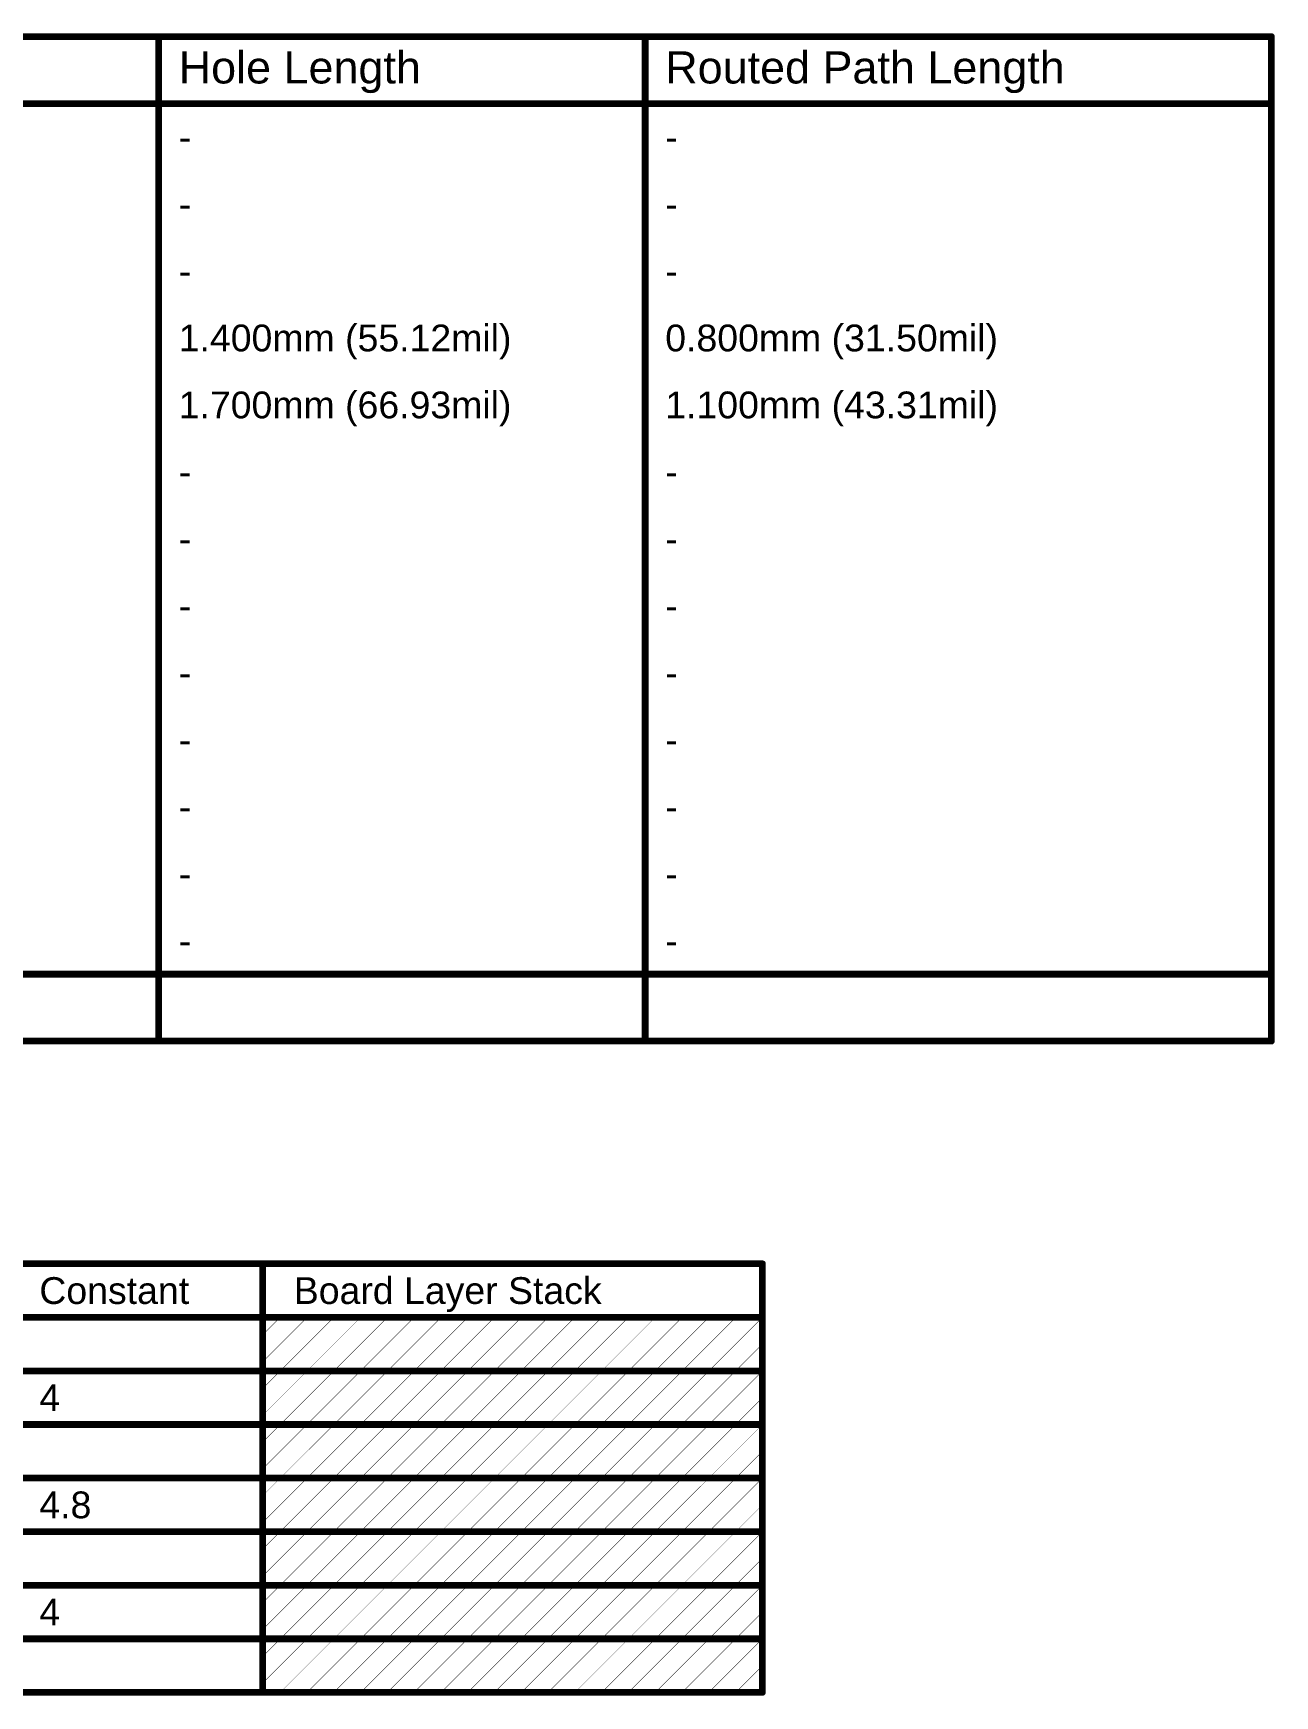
# Model space of a CAD drawing. Header units: inches. Extents: x -18 to 237, y -41 to 211.
# Drawn here: x 166 to 236.6, y 116 to 210.6 of the extents above; entities that cross this region are included whole.
import ezdxf

# ---------------------------------------------------------------- set-up
doc = ezdxf.new("R2010")
doc.units = ezdxf.units.IN
doc.layers.add('Drill Drawing', color=1, linetype='Continuous')
doc.layers.add('Fabrication', color=76, linetype='Continuous')
doc.styles.add('Arial', font='', dxfattribs={"height": 0.2})
doc.styles.get('Arial').set_extended_font_data('Arial')

msp = doc.modelspace()

# ---------------------------------------------------------------- linework, layer by layer
at = {"layer": 'Drill Drawing'}
for points in [[(-17.766, 210.363, 0.381, 0.381, 0), (236.417, 210.363, 0.381, 0.381, 0)], [(173.113, 153.213, 0.381, 0.381, 0), (173.113, 210.363, 0.381, 0.381, 0)], [(200.791, 153.213, 0.381, 0.381, 0), (200.791, 210.363, 0.381, 0.381, 0)], [(236.417, 153.213, 0.381, 0.381, 0), (236.417, 210.363, 0.381, 0.381, 0)], [(-17.766, 206.553, 0.381, 0.381, 0), (236.417, 206.553, 0.381, 0.381, 0)], [(-17.766, 157.023, 0.381, 0.381, 0), (236.417, 157.023, 0.381, 0.381, 0)], [(-17.766, 153.213, 0.381, 0.381, 0), (236.417, 153.213, 0.381, 0.381, 0)]]:
    msp.add_lwpolyline(points, format="xyseb", dxfattribs=at)
for points in [[(173.018, 210.363, 0.191, 0.191, 1), (173.208, 210.363, 0.191, 0.191, 1)], [(200.696, 210.363, 0.191, 0.191, 1), (200.886, 210.363, 0.191, 0.191, 1)], [(236.322, 210.363, 0.191, 0.191, 1), (236.512, 210.363, 0.191, 0.191, 1)], [(236.322, 210.363, 0.191, 0.191, 1), (236.512, 210.363, 0.191, 0.191, 1)], [(236.322, 206.553, 0.191, 0.191, 1), (236.512, 206.553, 0.191, 0.191, 1)], [(236.322, 157.023, 0.191, 0.191, 1), (236.512, 157.023, 0.191, 0.191, 1)], [(173.018, 153.213, 0.191, 0.191, 1), (173.208, 153.213, 0.191, 0.191, 1)], [(200.696, 153.213, 0.191, 0.191, 1), (200.886, 153.213, 0.191, 0.191, 1)], [(236.322, 153.213, 0.191, 0.191, 1), (236.512, 153.213, 0.191, 0.191, 1)], [(236.322, 153.213, 0.191, 0.191, 1), (236.512, 153.213, 0.191, 0.191, 1)]]:
    msp.add_lwpolyline(points, format="xyseb", close=True, dxfattribs=at)
at = {"layer": 'Fabrication'}
for points in [[(99.797, 140.547, 0.381, 0.381, 0), (207.465, 140.547, 0.381, 0.381, 0)], [(179.025, 116.163, 0.381, 0.381, 0), (179.025, 140.547, 0.381, 0.381, 0)], [(207.465, 116.163, 0.381, 0.381, 0), (207.465, 140.547, 0.381, 0.381, 0)], [(99.797, 137.499, 0.381, 0.381, 0), (207.465, 137.499, 0.381, 0.381, 0)], [(179.025, 136.491, 0.0254, 0.0254, 0), (180.033, 137.499, 0.0254, 0.0254, 0)], [(179.025, 134.967, 0.0254, 0.0254, 0), (181.557, 137.499, 0.0254, 0.0254, 0)], [(180.033, 134.451, 0.0254, 0.0254, 0), (183.081, 137.499, 0.0254, 0.0254, 0)], [(181.557, 134.451, 0.0254, 0.0254, 0), (184.605, 137.499, 0.0254, 0.0254, 0)], [(183.081, 134.451, 0.0254, 0.0254, 0), (186.129, 137.499, 0.0254, 0.0254, 0)], [(184.605, 134.451, 0.0254, 0.0254, 0), (187.653, 137.499, 0.0254, 0.0254, 0)], [(186.129, 134.451, 0.0254, 0.0254, 0), (189.177, 137.499, 0.0254, 0.0254, 0)], [(187.653, 134.451, 0.0254, 0.0254, 0), (190.701, 137.499, 0.0254, 0.0254, 0)], [(189.177, 134.451, 0.0254, 0.0254, 0), (192.225, 137.499, 0.0254, 0.0254, 0)], [(190.701, 134.451, 0.0254, 0.0254, 0), (193.749, 137.499, 0.0254, 0.0254, 0)], [(192.225, 134.451, 0.0254, 0.0254, 0), (195.273, 137.499, 0.0254, 0.0254, 0)], [(193.749, 134.451, 0.0254, 0.0254, 0), (196.797, 137.499, 0.0254, 0.0254, 0)], [(195.273, 134.451, 0.0254, 0.0254, 0), (198.321, 137.499, 0.0254, 0.0254, 0)], [(196.797, 134.451, 0.0254, 0.0254, 0), (199.845, 137.499, 0.0254, 0.0254, 0)], [(198.321, 134.451, 0.0254, 0.0254, 0), (201.369, 137.499, 0.0254, 0.0254, 0)], [(199.845, 134.451, 0.0254, 0.0254, 0), (202.893, 137.499, 0.0254, 0.0254, 0)], [(201.369, 134.451, 0.0254, 0.0254, 0), (204.417, 137.499, 0.0254, 0.0254, 0)], [(202.893, 134.451, 0.0254, 0.0254, 0), (205.941, 137.499, 0.0254, 0.0254, 0)], [(204.417, 134.451, 0.0254, 0.0254, 0), (207.465, 137.499, 0.0254, 0.0254, 0)], [(205.941, 134.451, 0.0254, 0.0254, 0), (207.465, 135.975, 0.0254, 0.0254, 0)], [(164.55, 134.451, 0.381, 0.381, 0), (179.025, 134.451, 0.381, 0.381, 0)], [(179.025, 134.451, 0.381, 0.381, 0), (207.465, 134.451, 0.381, 0.381, 0)], [(179.025, 133.443, 0.0254, 0.0254, 0), (180.033, 134.451, 0.0254, 0.0254, 0)], [(179.025, 131.919, 0.0254, 0.0254, 0), (181.557, 134.451, 0.0254, 0.0254, 0)], [(180.033, 131.403, 0.0254, 0.0254, 0), (183.081, 134.451, 0.0254, 0.0254, 0)], [(181.557, 131.403, 0.0254, 0.0254, 0), (184.605, 134.451, 0.0254, 0.0254, 0)], [(183.081, 131.403, 0.0254, 0.0254, 0), (186.129, 134.451, 0.0254, 0.0254, 0)], [(184.605, 131.403, 0.0254, 0.0254, 0), (187.653, 134.451, 0.0254, 0.0254, 0)], [(186.129, 131.403, 0.0254, 0.0254, 0), (189.177, 134.451, 0.0254, 0.0254, 0)], [(187.653, 131.403, 0.0254, 0.0254, 0), (190.701, 134.451, 0.0254, 0.0254, 0)], [(189.177, 131.403, 0.0254, 0.0254, 0), (192.225, 134.451, 0.0254, 0.0254, 0)], [(190.701, 131.403, 0.0254, 0.0254, 0), (193.749, 134.451, 0.0254, 0.0254, 0)], [(192.225, 131.403, 0.0254, 0.0254, 0), (195.273, 134.451, 0.0254, 0.0254, 0)], [(193.749, 131.403, 0.0254, 0.0254, 0), (196.797, 134.451, 0.0254, 0.0254, 0)], [(195.273, 131.403, 0.0254, 0.0254, 0), (198.321, 134.451, 0.0254, 0.0254, 0)], [(196.797, 131.403, 0.0254, 0.0254, 0), (199.845, 134.451, 0.0254, 0.0254, 0)], [(198.321, 131.403, 0.0254, 0.0254, 0), (201.369, 134.451, 0.0254, 0.0254, 0)], [(199.845, 131.403, 0.0254, 0.0254, 0), (202.893, 134.451, 0.0254, 0.0254, 0)], [(201.369, 131.403, 0.0254, 0.0254, 0), (204.417, 134.451, 0.0254, 0.0254, 0)], [(202.893, 131.403, 0.0254, 0.0254, 0), (205.941, 134.451, 0.0254, 0.0254, 0)], [(204.417, 131.403, 0.0254, 0.0254, 0), (207.465, 134.451, 0.0254, 0.0254, 0)], [(205.941, 131.403, 0.0254, 0.0254, 0), (207.465, 132.927, 0.0254, 0.0254, 0)], [(164.55, 131.403, 0.381, 0.381, 0), (179.025, 131.403, 0.381, 0.381, 0)], [(179.025, 131.403, 0.381, 0.381, 0), (207.465, 131.403, 0.381, 0.381, 0)], [(179.025, 130.395, 0.0254, 0.0254, 0), (180.033, 131.403, 0.0254, 0.0254, 0)], [(179.025, 128.871, 0.0254, 0.0254, 0), (181.557, 131.403, 0.0254, 0.0254, 0)], [(180.033, 128.355, 0.0254, 0.0254, 0), (183.081, 131.403, 0.0254, 0.0254, 0)], [(181.557, 128.355, 0.0254, 0.0254, 0), (184.605, 131.403, 0.0254, 0.0254, 0)], [(183.081, 128.355, 0.0254, 0.0254, 0), (186.129, 131.403, 0.0254, 0.0254, 0)], [(184.605, 128.355, 0.0254, 0.0254, 0), (187.653, 131.403, 0.0254, 0.0254, 0)], [(186.129, 128.355, 0.0254, 0.0254, 0), (189.177, 131.403, 0.0254, 0.0254, 0)], [(187.653, 128.355, 0.0254, 0.0254, 0), (190.701, 131.403, 0.0254, 0.0254, 0)], [(189.177, 128.355, 0.0254, 0.0254, 0), (192.225, 131.403, 0.0254, 0.0254, 0)], [(190.701, 128.355, 0.0254, 0.0254, 0), (193.749, 131.403, 0.0254, 0.0254, 0)], [(192.225, 128.355, 0.0254, 0.0254, 0), (195.273, 131.403, 0.0254, 0.0254, 0)], [(193.749, 128.355, 0.0254, 0.0254, 0), (196.797, 131.403, 0.0254, 0.0254, 0)], [(195.273, 128.355, 0.0254, 0.0254, 0), (198.321, 131.403, 0.0254, 0.0254, 0)], [(196.797, 128.355, 0.0254, 0.0254, 0), (199.845, 131.403, 0.0254, 0.0254, 0)], [(198.321, 128.355, 0.0254, 0.0254, 0), (201.369, 131.403, 0.0254, 0.0254, 0)], [(199.845, 128.355, 0.0254, 0.0254, 0), (202.893, 131.403, 0.0254, 0.0254, 0)], [(201.369, 128.355, 0.0254, 0.0254, 0), (204.417, 131.403, 0.0254, 0.0254, 0)], [(202.893, 128.355, 0.0254, 0.0254, 0), (205.941, 131.403, 0.0254, 0.0254, 0)], [(204.417, 128.355, 0.0254, 0.0254, 0), (207.465, 131.403, 0.0254, 0.0254, 0)], [(205.941, 128.355, 0.0254, 0.0254, 0), (207.465, 129.879, 0.0254, 0.0254, 0)], [(164.55, 128.355, 0.381, 0.381, 0), (179.025, 128.355, 0.381, 0.381, 0)], [(179.025, 128.355, 0.381, 0.381, 0), (207.465, 128.355, 0.381, 0.381, 0)], [(179.025, 127.347, 0.0254, 0.0254, 0), (180.033, 128.355, 0.0254, 0.0254, 0)], [(179.025, 125.823, 0.0254, 0.0254, 0), (181.557, 128.355, 0.0254, 0.0254, 0)], [(180.033, 125.307, 0.0254, 0.0254, 0), (183.081, 128.355, 0.0254, 0.0254, 0)], [(181.557, 125.307, 0.0254, 0.0254, 0), (184.605, 128.355, 0.0254, 0.0254, 0)], [(183.081, 125.307, 0.0254, 0.0254, 0), (186.129, 128.355, 0.0254, 0.0254, 0)], [(184.605, 125.307, 0.0254, 0.0254, 0), (187.653, 128.355, 0.0254, 0.0254, 0)], [(186.129, 125.307, 0.0254, 0.0254, 0), (189.177, 128.355, 0.0254, 0.0254, 0)], [(187.653, 125.307, 0.0254, 0.0254, 0), (190.701, 128.355, 0.0254, 0.0254, 0)], [(189.177, 125.307, 0.0254, 0.0254, 0), (192.225, 128.355, 0.0254, 0.0254, 0)], [(190.701, 125.307, 0.0254, 0.0254, 0), (193.749, 128.355, 0.0254, 0.0254, 0)], [(192.225, 125.307, 0.0254, 0.0254, 0), (195.273, 128.355, 0.0254, 0.0254, 0)], [(193.749, 125.307, 0.0254, 0.0254, 0), (196.797, 128.355, 0.0254, 0.0254, 0)], [(195.273, 125.307, 0.0254, 0.0254, 0), (198.321, 128.355, 0.0254, 0.0254, 0)], [(196.797, 125.307, 0.0254, 0.0254, 0), (199.845, 128.355, 0.0254, 0.0254, 0)], [(198.321, 125.307, 0.0254, 0.0254, 0), (201.369, 128.355, 0.0254, 0.0254, 0)], [(199.845, 125.307, 0.0254, 0.0254, 0), (202.893, 128.355, 0.0254, 0.0254, 0)], [(201.369, 125.307, 0.0254, 0.0254, 0), (204.417, 128.355, 0.0254, 0.0254, 0)], [(202.893, 125.307, 0.0254, 0.0254, 0), (205.941, 128.355, 0.0254, 0.0254, 0)], [(204.417, 125.307, 0.0254, 0.0254, 0), (207.465, 128.355, 0.0254, 0.0254, 0)], [(205.941, 125.307, 0.0254, 0.0254, 0), (207.465, 126.831, 0.0254, 0.0254, 0)], [(164.55, 125.307, 0.381, 0.381, 0), (179.025, 125.307, 0.381, 0.381, 0)], [(179.025, 125.307, 0.381, 0.381, 0), (207.465, 125.307, 0.381, 0.381, 0)], [(179.025, 124.299, 0.0254, 0.0254, 0), (180.033, 125.307, 0.0254, 0.0254, 0)], [(179.025, 122.775, 0.0254, 0.0254, 0), (181.557, 125.307, 0.0254, 0.0254, 0)], [(180.033, 122.259, 0.0254, 0.0254, 0), (183.081, 125.307, 0.0254, 0.0254, 0)], [(181.557, 122.259, 0.0254, 0.0254, 0), (184.605, 125.307, 0.0254, 0.0254, 0)], [(183.081, 122.259, 0.0254, 0.0254, 0), (186.129, 125.307, 0.0254, 0.0254, 0)], [(184.605, 122.259, 0.0254, 0.0254, 0), (187.653, 125.307, 0.0254, 0.0254, 0)], [(186.129, 122.259, 0.0254, 0.0254, 0), (189.177, 125.307, 0.0254, 0.0254, 0)], [(187.653, 122.259, 0.0254, 0.0254, 0), (190.701, 125.307, 0.0254, 0.0254, 0)], [(189.177, 122.259, 0.0254, 0.0254, 0), (192.225, 125.307, 0.0254, 0.0254, 0)], [(190.701, 122.259, 0.0254, 0.0254, 0), (193.749, 125.307, 0.0254, 0.0254, 0)], [(192.225, 122.259, 0.0254, 0.0254, 0), (195.273, 125.307, 0.0254, 0.0254, 0)], [(193.749, 122.259, 0.0254, 0.0254, 0), (196.797, 125.307, 0.0254, 0.0254, 0)], [(195.273, 122.259, 0.0254, 0.0254, 0), (198.321, 125.307, 0.0254, 0.0254, 0)], [(196.797, 122.259, 0.0254, 0.0254, 0), (199.845, 125.307, 0.0254, 0.0254, 0)], [(198.321, 122.259, 0.0254, 0.0254, 0), (201.369, 125.307, 0.0254, 0.0254, 0)], [(199.845, 122.259, 0.0254, 0.0254, 0), (202.893, 125.307, 0.0254, 0.0254, 0)], [(201.369, 122.259, 0.0254, 0.0254, 0), (204.417, 125.307, 0.0254, 0.0254, 0)], [(202.893, 122.259, 0.0254, 0.0254, 0), (205.941, 125.307, 0.0254, 0.0254, 0)], [(204.417, 122.259, 0.0254, 0.0254, 0), (207.465, 125.307, 0.0254, 0.0254, 0)], [(205.941, 122.259, 0.0254, 0.0254, 0), (207.465, 123.783, 0.0254, 0.0254, 0)], [(164.55, 122.259, 0.381, 0.381, 0), (179.025, 122.259, 0.381, 0.381, 0)], [(179.025, 122.259, 0.381, 0.381, 0), (207.465, 122.259, 0.381, 0.381, 0)], [(179.025, 121.251, 0.0254, 0.0254, 0), (180.033, 122.259, 0.0254, 0.0254, 0)], [(179.025, 119.727, 0.0254, 0.0254, 0), (181.557, 122.259, 0.0254, 0.0254, 0)], [(180.033, 119.211, 0.0254, 0.0254, 0), (183.081, 122.259, 0.0254, 0.0254, 0)], [(181.557, 119.211, 0.0254, 0.0254, 0), (184.605, 122.259, 0.0254, 0.0254, 0)], [(183.081, 119.211, 0.0254, 0.0254, 0), (186.129, 122.259, 0.0254, 0.0254, 0)], [(184.605, 119.211, 0.0254, 0.0254, 0), (187.653, 122.259, 0.0254, 0.0254, 0)], [(186.129, 119.211, 0.0254, 0.0254, 0), (189.177, 122.259, 0.0254, 0.0254, 0)], [(187.653, 119.211, 0.0254, 0.0254, 0), (190.701, 122.259, 0.0254, 0.0254, 0)], [(189.177, 119.211, 0.0254, 0.0254, 0), (192.225, 122.259, 0.0254, 0.0254, 0)], [(190.701, 119.211, 0.0254, 0.0254, 0), (193.749, 122.259, 0.0254, 0.0254, 0)], [(192.225, 119.211, 0.0254, 0.0254, 0), (195.273, 122.259, 0.0254, 0.0254, 0)], [(193.749, 119.211, 0.0254, 0.0254, 0), (196.797, 122.259, 0.0254, 0.0254, 0)], [(195.273, 119.211, 0.0254, 0.0254, 0), (198.321, 122.259, 0.0254, 0.0254, 0)], [(196.797, 119.211, 0.0254, 0.0254, 0), (199.845, 122.259, 0.0254, 0.0254, 0)], [(198.321, 119.211, 0.0254, 0.0254, 0), (201.369, 122.259, 0.0254, 0.0254, 0)], [(199.845, 119.211, 0.0254, 0.0254, 0), (202.893, 122.259, 0.0254, 0.0254, 0)], [(201.369, 119.211, 0.0254, 0.0254, 0), (204.417, 122.259, 0.0254, 0.0254, 0)], [(202.893, 119.211, 0.0254, 0.0254, 0), (205.941, 122.259, 0.0254, 0.0254, 0)], [(204.417, 119.211, 0.0254, 0.0254, 0), (207.465, 122.259, 0.0254, 0.0254, 0)], [(205.941, 119.211, 0.0254, 0.0254, 0), (207.465, 120.735, 0.0254, 0.0254, 0)], [(164.55, 119.211, 0.381, 0.381, 0), (179.025, 119.211, 0.381, 0.381, 0)], [(179.025, 119.211, 0.381, 0.381, 0), (207.465, 119.211, 0.381, 0.381, 0)], [(179.025, 118.203, 0.0254, 0.0254, 0), (180.033, 119.211, 0.0254, 0.0254, 0)], [(179.025, 116.679, 0.0254, 0.0254, 0), (181.557, 119.211, 0.0254, 0.0254, 0)], [(180.033, 116.163, 0.0254, 0.0254, 0), (183.081, 119.211, 0.0254, 0.0254, 0)], [(181.557, 116.163, 0.0254, 0.0254, 0), (184.605, 119.211, 0.0254, 0.0254, 0)], [(183.081, 116.163, 0.0254, 0.0254, 0), (186.129, 119.211, 0.0254, 0.0254, 0)], [(184.605, 116.163, 0.0254, 0.0254, 0), (187.653, 119.211, 0.0254, 0.0254, 0)], [(186.129, 116.163, 0.0254, 0.0254, 0), (189.177, 119.211, 0.0254, 0.0254, 0)], [(187.653, 116.163, 0.0254, 0.0254, 0), (190.701, 119.211, 0.0254, 0.0254, 0)], [(189.177, 116.163, 0.0254, 0.0254, 0), (192.225, 119.211, 0.0254, 0.0254, 0)], [(190.701, 116.163, 0.0254, 0.0254, 0), (193.749, 119.211, 0.0254, 0.0254, 0)], [(192.225, 116.163, 0.0254, 0.0254, 0), (195.273, 119.211, 0.0254, 0.0254, 0)], [(193.749, 116.163, 0.0254, 0.0254, 0), (196.797, 119.211, 0.0254, 0.0254, 0)], [(195.273, 116.163, 0.0254, 0.0254, 0), (198.321, 119.211, 0.0254, 0.0254, 0)], [(196.797, 116.163, 0.0254, 0.0254, 0), (199.845, 119.211, 0.0254, 0.0254, 0)], [(198.321, 116.163, 0.0254, 0.0254, 0), (201.369, 119.211, 0.0254, 0.0254, 0)], [(199.845, 116.163, 0.0254, 0.0254, 0), (202.893, 119.211, 0.0254, 0.0254, 0)], [(201.369, 116.163, 0.0254, 0.0254, 0), (204.417, 119.211, 0.0254, 0.0254, 0)], [(202.893, 116.163, 0.0254, 0.0254, 0), (205.941, 119.211, 0.0254, 0.0254, 0)], [(204.417, 116.163, 0.0254, 0.0254, 0), (207.465, 119.211, 0.0254, 0.0254, 0)], [(205.941, 116.163, 0.0254, 0.0254, 0), (207.465, 117.687, 0.0254, 0.0254, 0)], [(164.55, 116.163, 0.381, 0.381, 0), (179.025, 116.163, 0.381, 0.381, 0)], [(179.025, 116.163, 0.381, 0.381, 0), (207.465, 116.163, 0.381, 0.381, 0)]]:
    msp.add_lwpolyline(points, format="xyseb", dxfattribs=at)
for points in [[(178.929, 140.547, 0.191, 0.191, 1), (179.12, 140.547, 0.191, 0.191, 1)], [(207.369, 140.547, 0.191, 0.191, 1), (207.56, 140.547, 0.191, 0.191, 1)], [(207.369, 140.547, 0.191, 0.191, 1), (207.56, 140.547, 0.191, 0.191, 1)], [(180.026, 137.499, 0.0127, 0.0127, 1), (180.039, 137.499, 0.0127, 0.0127, 1)], [(181.55, 137.499, 0.0127, 0.0127, 1), (181.563, 137.499, 0.0127, 0.0127, 1)], [(183.074, 137.499, 0.0127, 0.0127, 1), (183.087, 137.499, 0.0127, 0.0127, 1)], [(184.598, 137.499, 0.0127, 0.0127, 1), (184.611, 137.499, 0.0127, 0.0127, 1)], [(186.122, 137.499, 0.0127, 0.0127, 1), (186.135, 137.499, 0.0127, 0.0127, 1)], [(187.646, 137.499, 0.0127, 0.0127, 1), (187.659, 137.499, 0.0127, 0.0127, 1)], [(189.17, 137.499, 0.0127, 0.0127, 1), (189.183, 137.499, 0.0127, 0.0127, 1)], [(190.694, 137.499, 0.0127, 0.0127, 1), (190.707, 137.499, 0.0127, 0.0127, 1)], [(192.218, 137.499, 0.0127, 0.0127, 1), (192.231, 137.499, 0.0127, 0.0127, 1)], [(193.742, 137.499, 0.0127, 0.0127, 1), (193.755, 137.499, 0.0127, 0.0127, 1)], [(195.266, 137.499, 0.0127, 0.0127, 1), (195.279, 137.499, 0.0127, 0.0127, 1)], [(196.79, 137.499, 0.0127, 0.0127, 1), (196.803, 137.499, 0.0127, 0.0127, 1)], [(198.314, 137.499, 0.0127, 0.0127, 1), (198.327, 137.499, 0.0127, 0.0127, 1)], [(199.838, 137.499, 0.0127, 0.0127, 1), (199.851, 137.499, 0.0127, 0.0127, 1)], [(201.362, 137.499, 0.0127, 0.0127, 1), (201.375, 137.499, 0.0127, 0.0127, 1)], [(202.886, 137.499, 0.0127, 0.0127, 1), (202.899, 137.499, 0.0127, 0.0127, 1)], [(204.41, 137.499, 0.0127, 0.0127, 1), (204.423, 137.499, 0.0127, 0.0127, 1)], [(205.934, 137.499, 0.0127, 0.0127, 1), (205.947, 137.499, 0.0127, 0.0127, 1)], [(207.369, 137.499, 0.191, 0.191, 1), (207.56, 137.499, 0.191, 0.191, 1)], [(207.458, 137.499, 0.0127, 0.0127, 1), (207.471, 137.499, 0.0127, 0.0127, 1)], [(179.018, 136.491, 0.0127, 0.0127, 1), (179.031, 136.491, 0.0127, 0.0127, 1)], [(207.458, 135.975, 0.0127, 0.0127, 1), (207.471, 135.975, 0.0127, 0.0127, 1)], [(178.929, 134.451, 0.191, 0.191, 1), (179.12, 134.451, 0.191, 0.191, 1)], [(178.929, 134.451, 0.191, 0.191, 1), (179.12, 134.451, 0.191, 0.191, 1)], [(179.018, 134.967, 0.0127, 0.0127, 1), (179.031, 134.967, 0.0127, 0.0127, 1)], [(180.026, 134.451, 0.0127, 0.0127, 1), (180.039, 134.451, 0.0127, 0.0127, 1)], [(180.026, 134.451, 0.0127, 0.0127, 1), (180.039, 134.451, 0.0127, 0.0127, 1)], [(181.55, 134.451, 0.0127, 0.0127, 1), (181.563, 134.451, 0.0127, 0.0127, 1)], [(181.55, 134.451, 0.0127, 0.0127, 1), (181.563, 134.451, 0.0127, 0.0127, 1)], [(183.074, 134.451, 0.0127, 0.0127, 1), (183.087, 134.451, 0.0127, 0.0127, 1)], [(183.074, 134.451, 0.0127, 0.0127, 1), (183.087, 134.451, 0.0127, 0.0127, 1)], [(184.598, 134.451, 0.0127, 0.0127, 1), (184.611, 134.451, 0.0127, 0.0127, 1)], [(184.598, 134.451, 0.0127, 0.0127, 1), (184.611, 134.451, 0.0127, 0.0127, 1)], [(186.122, 134.451, 0.0127, 0.0127, 1), (186.135, 134.451, 0.0127, 0.0127, 1)], [(186.122, 134.451, 0.0127, 0.0127, 1), (186.135, 134.451, 0.0127, 0.0127, 1)], [(187.646, 134.451, 0.0127, 0.0127, 1), (187.659, 134.451, 0.0127, 0.0127, 1)], [(187.646, 134.451, 0.0127, 0.0127, 1), (187.659, 134.451, 0.0127, 0.0127, 1)], [(189.17, 134.451, 0.0127, 0.0127, 1), (189.183, 134.451, 0.0127, 0.0127, 1)], [(189.17, 134.451, 0.0127, 0.0127, 1), (189.183, 134.451, 0.0127, 0.0127, 1)], [(190.694, 134.451, 0.0127, 0.0127, 1), (190.707, 134.451, 0.0127, 0.0127, 1)], [(190.694, 134.451, 0.0127, 0.0127, 1), (190.707, 134.451, 0.0127, 0.0127, 1)], [(192.218, 134.451, 0.0127, 0.0127, 1), (192.231, 134.451, 0.0127, 0.0127, 1)], [(192.218, 134.451, 0.0127, 0.0127, 1), (192.231, 134.451, 0.0127, 0.0127, 1)], [(193.742, 134.451, 0.0127, 0.0127, 1), (193.755, 134.451, 0.0127, 0.0127, 1)], [(193.742, 134.451, 0.0127, 0.0127, 1), (193.755, 134.451, 0.0127, 0.0127, 1)], [(195.266, 134.451, 0.0127, 0.0127, 1), (195.279, 134.451, 0.0127, 0.0127, 1)], [(195.266, 134.451, 0.0127, 0.0127, 1), (195.279, 134.451, 0.0127, 0.0127, 1)], [(196.79, 134.451, 0.0127, 0.0127, 1), (196.803, 134.451, 0.0127, 0.0127, 1)], [(196.79, 134.451, 0.0127, 0.0127, 1), (196.803, 134.451, 0.0127, 0.0127, 1)], [(198.314, 134.451, 0.0127, 0.0127, 1), (198.327, 134.451, 0.0127, 0.0127, 1)], [(198.314, 134.451, 0.0127, 0.0127, 1), (198.327, 134.451, 0.0127, 0.0127, 1)], [(199.838, 134.451, 0.0127, 0.0127, 1), (199.851, 134.451, 0.0127, 0.0127, 1)], [(199.838, 134.451, 0.0127, 0.0127, 1), (199.851, 134.451, 0.0127, 0.0127, 1)], [(201.362, 134.451, 0.0127, 0.0127, 1), (201.375, 134.451, 0.0127, 0.0127, 1)], [(201.362, 134.451, 0.0127, 0.0127, 1), (201.375, 134.451, 0.0127, 0.0127, 1)], [(202.886, 134.451, 0.0127, 0.0127, 1), (202.899, 134.451, 0.0127, 0.0127, 1)], [(202.886, 134.451, 0.0127, 0.0127, 1), (202.899, 134.451, 0.0127, 0.0127, 1)], [(204.41, 134.451, 0.0127, 0.0127, 1), (204.423, 134.451, 0.0127, 0.0127, 1)], [(204.41, 134.451, 0.0127, 0.0127, 1), (204.423, 134.451, 0.0127, 0.0127, 1)], [(205.934, 134.451, 0.0127, 0.0127, 1), (205.947, 134.451, 0.0127, 0.0127, 1)], [(205.934, 134.451, 0.0127, 0.0127, 1), (205.947, 134.451, 0.0127, 0.0127, 1)], [(207.369, 134.451, 0.191, 0.191, 1), (207.56, 134.451, 0.191, 0.191, 1)], [(207.458, 134.451, 0.0127, 0.0127, 1), (207.471, 134.451, 0.0127, 0.0127, 1)], [(179.018, 133.443, 0.0127, 0.0127, 1), (179.031, 133.443, 0.0127, 0.0127, 1)], [(207.458, 132.927, 0.0127, 0.0127, 1), (207.471, 132.927, 0.0127, 0.0127, 1)], [(178.929, 131.403, 0.191, 0.191, 1), (179.12, 131.403, 0.191, 0.191, 1)], [(178.929, 131.403, 0.191, 0.191, 1), (179.12, 131.403, 0.191, 0.191, 1)], [(179.018, 131.919, 0.0127, 0.0127, 1), (179.031, 131.919, 0.0127, 0.0127, 1)], [(207.369, 131.403, 0.191, 0.191, 1), (207.56, 131.403, 0.191, 0.191, 1)], [(180.026, 131.403, 0.0127, 0.0127, 1), (180.039, 131.403, 0.0127, 0.0127, 1)], [(180.026, 131.403, 0.0127, 0.0127, 1), (180.039, 131.403, 0.0127, 0.0127, 1)], [(181.55, 131.403, 0.0127, 0.0127, 1), (181.563, 131.403, 0.0127, 0.0127, 1)], [(181.55, 131.403, 0.0127, 0.0127, 1), (181.563, 131.403, 0.0127, 0.0127, 1)], [(183.074, 131.403, 0.0127, 0.0127, 1), (183.087, 131.403, 0.0127, 0.0127, 1)], [(183.074, 131.403, 0.0127, 0.0127, 1), (183.087, 131.403, 0.0127, 0.0127, 1)], [(184.598, 131.403, 0.0127, 0.0127, 1), (184.611, 131.403, 0.0127, 0.0127, 1)], [(184.598, 131.403, 0.0127, 0.0127, 1), (184.611, 131.403, 0.0127, 0.0127, 1)], [(186.122, 131.403, 0.0127, 0.0127, 1), (186.135, 131.403, 0.0127, 0.0127, 1)], [(186.122, 131.403, 0.0127, 0.0127, 1), (186.135, 131.403, 0.0127, 0.0127, 1)], [(187.646, 131.403, 0.0127, 0.0127, 1), (187.659, 131.403, 0.0127, 0.0127, 1)], [(187.646, 131.403, 0.0127, 0.0127, 1), (187.659, 131.403, 0.0127, 0.0127, 1)], [(189.17, 131.403, 0.0127, 0.0127, 1), (189.183, 131.403, 0.0127, 0.0127, 1)], [(189.17, 131.403, 0.0127, 0.0127, 1), (189.183, 131.403, 0.0127, 0.0127, 1)], [(190.694, 131.403, 0.0127, 0.0127, 1), (190.707, 131.403, 0.0127, 0.0127, 1)], [(190.694, 131.403, 0.0127, 0.0127, 1), (190.707, 131.403, 0.0127, 0.0127, 1)], [(192.218, 131.403, 0.0127, 0.0127, 1), (192.231, 131.403, 0.0127, 0.0127, 1)], [(192.218, 131.403, 0.0127, 0.0127, 1), (192.231, 131.403, 0.0127, 0.0127, 1)], [(193.742, 131.403, 0.0127, 0.0127, 1), (193.755, 131.403, 0.0127, 0.0127, 1)], [(193.742, 131.403, 0.0127, 0.0127, 1), (193.755, 131.403, 0.0127, 0.0127, 1)], [(195.266, 131.403, 0.0127, 0.0127, 1), (195.279, 131.403, 0.0127, 0.0127, 1)], [(195.266, 131.403, 0.0127, 0.0127, 1), (195.279, 131.403, 0.0127, 0.0127, 1)], [(196.79, 131.403, 0.0127, 0.0127, 1), (196.803, 131.403, 0.0127, 0.0127, 1)], [(196.79, 131.403, 0.0127, 0.0127, 1), (196.803, 131.403, 0.0127, 0.0127, 1)], [(198.314, 131.403, 0.0127, 0.0127, 1), (198.327, 131.403, 0.0127, 0.0127, 1)], [(198.314, 131.403, 0.0127, 0.0127, 1), (198.327, 131.403, 0.0127, 0.0127, 1)], [(199.838, 131.403, 0.0127, 0.0127, 1), (199.851, 131.403, 0.0127, 0.0127, 1)], [(199.838, 131.403, 0.0127, 0.0127, 1), (199.851, 131.403, 0.0127, 0.0127, 1)], [(201.362, 131.403, 0.0127, 0.0127, 1), (201.375, 131.403, 0.0127, 0.0127, 1)], [(201.362, 131.403, 0.0127, 0.0127, 1), (201.375, 131.403, 0.0127, 0.0127, 1)], [(202.886, 131.403, 0.0127, 0.0127, 1), (202.899, 131.403, 0.0127, 0.0127, 1)], [(202.886, 131.403, 0.0127, 0.0127, 1), (202.899, 131.403, 0.0127, 0.0127, 1)], [(204.41, 131.403, 0.0127, 0.0127, 1), (204.423, 131.403, 0.0127, 0.0127, 1)], [(204.41, 131.403, 0.0127, 0.0127, 1), (204.423, 131.403, 0.0127, 0.0127, 1)], [(205.934, 131.403, 0.0127, 0.0127, 1), (205.947, 131.403, 0.0127, 0.0127, 1)], [(205.934, 131.403, 0.0127, 0.0127, 1), (205.947, 131.403, 0.0127, 0.0127, 1)], [(207.458, 131.403, 0.0127, 0.0127, 1), (207.471, 131.403, 0.0127, 0.0127, 1)], [(179.018, 130.395, 0.0127, 0.0127, 1), (179.031, 130.395, 0.0127, 0.0127, 1)], [(207.458, 129.879, 0.0127, 0.0127, 1), (207.471, 129.879, 0.0127, 0.0127, 1)], [(179.018, 128.871, 0.0127, 0.0127, 1), (179.031, 128.871, 0.0127, 0.0127, 1)], [(178.929, 128.355, 0.191, 0.191, 1), (179.12, 128.355, 0.191, 0.191, 1)], [(178.929, 128.355, 0.191, 0.191, 1), (179.12, 128.355, 0.191, 0.191, 1)], [(180.026, 128.355, 0.0127, 0.0127, 1), (180.039, 128.355, 0.0127, 0.0127, 1)], [(180.026, 128.355, 0.0127, 0.0127, 1), (180.039, 128.355, 0.0127, 0.0127, 1)], [(181.55, 128.355, 0.0127, 0.0127, 1), (181.563, 128.355, 0.0127, 0.0127, 1)], [(181.55, 128.355, 0.0127, 0.0127, 1), (181.563, 128.355, 0.0127, 0.0127, 1)], [(183.074, 128.355, 0.0127, 0.0127, 1), (183.087, 128.355, 0.0127, 0.0127, 1)], [(183.074, 128.355, 0.0127, 0.0127, 1), (183.087, 128.355, 0.0127, 0.0127, 1)], [(184.598, 128.355, 0.0127, 0.0127, 1), (184.611, 128.355, 0.0127, 0.0127, 1)], [(184.598, 128.355, 0.0127, 0.0127, 1), (184.611, 128.355, 0.0127, 0.0127, 1)], [(186.122, 128.355, 0.0127, 0.0127, 1), (186.135, 128.355, 0.0127, 0.0127, 1)], [(186.122, 128.355, 0.0127, 0.0127, 1), (186.135, 128.355, 0.0127, 0.0127, 1)], [(187.646, 128.355, 0.0127, 0.0127, 1), (187.659, 128.355, 0.0127, 0.0127, 1)], [(187.646, 128.355, 0.0127, 0.0127, 1), (187.659, 128.355, 0.0127, 0.0127, 1)], [(189.17, 128.355, 0.0127, 0.0127, 1), (189.183, 128.355, 0.0127, 0.0127, 1)], [(189.17, 128.355, 0.0127, 0.0127, 1), (189.183, 128.355, 0.0127, 0.0127, 1)], [(190.694, 128.355, 0.0127, 0.0127, 1), (190.707, 128.355, 0.0127, 0.0127, 1)], [(190.694, 128.355, 0.0127, 0.0127, 1), (190.707, 128.355, 0.0127, 0.0127, 1)], [(192.218, 128.355, 0.0127, 0.0127, 1), (192.231, 128.355, 0.0127, 0.0127, 1)], [(192.218, 128.355, 0.0127, 0.0127, 1), (192.231, 128.355, 0.0127, 0.0127, 1)], [(193.742, 128.355, 0.0127, 0.0127, 1), (193.755, 128.355, 0.0127, 0.0127, 1)], [(193.742, 128.355, 0.0127, 0.0127, 1), (193.755, 128.355, 0.0127, 0.0127, 1)], [(195.266, 128.355, 0.0127, 0.0127, 1), (195.279, 128.355, 0.0127, 0.0127, 1)], [(195.266, 128.355, 0.0127, 0.0127, 1), (195.279, 128.355, 0.0127, 0.0127, 1)], [(196.79, 128.355, 0.0127, 0.0127, 1), (196.803, 128.355, 0.0127, 0.0127, 1)], [(196.79, 128.355, 0.0127, 0.0127, 1), (196.803, 128.355, 0.0127, 0.0127, 1)], [(198.314, 128.355, 0.0127, 0.0127, 1), (198.327, 128.355, 0.0127, 0.0127, 1)], [(198.314, 128.355, 0.0127, 0.0127, 1), (198.327, 128.355, 0.0127, 0.0127, 1)], [(199.838, 128.355, 0.0127, 0.0127, 1), (199.851, 128.355, 0.0127, 0.0127, 1)], [(199.838, 128.355, 0.0127, 0.0127, 1), (199.851, 128.355, 0.0127, 0.0127, 1)], [(201.362, 128.355, 0.0127, 0.0127, 1), (201.375, 128.355, 0.0127, 0.0127, 1)], [(201.362, 128.355, 0.0127, 0.0127, 1), (201.375, 128.355, 0.0127, 0.0127, 1)], [(202.886, 128.355, 0.0127, 0.0127, 1), (202.899, 128.355, 0.0127, 0.0127, 1)], [(202.886, 128.355, 0.0127, 0.0127, 1), (202.899, 128.355, 0.0127, 0.0127, 1)], [(204.41, 128.355, 0.0127, 0.0127, 1), (204.423, 128.355, 0.0127, 0.0127, 1)], [(204.41, 128.355, 0.0127, 0.0127, 1), (204.423, 128.355, 0.0127, 0.0127, 1)], [(205.934, 128.355, 0.0127, 0.0127, 1), (205.947, 128.355, 0.0127, 0.0127, 1)], [(205.934, 128.355, 0.0127, 0.0127, 1), (205.947, 128.355, 0.0127, 0.0127, 1)], [(207.369, 128.355, 0.191, 0.191, 1), (207.56, 128.355, 0.191, 0.191, 1)], [(207.458, 128.355, 0.0127, 0.0127, 1), (207.471, 128.355, 0.0127, 0.0127, 1)], [(179.018, 127.347, 0.0127, 0.0127, 1), (179.031, 127.347, 0.0127, 0.0127, 1)], [(207.458, 126.831, 0.0127, 0.0127, 1), (207.471, 126.831, 0.0127, 0.0127, 1)], [(179.018, 125.823, 0.0127, 0.0127, 1), (179.031, 125.823, 0.0127, 0.0127, 1)], [(178.929, 125.307, 0.191, 0.191, 1), (179.12, 125.307, 0.191, 0.191, 1)], [(178.929, 125.307, 0.191, 0.191, 1), (179.12, 125.307, 0.191, 0.191, 1)], [(180.026, 125.307, 0.0127, 0.0127, 1), (180.039, 125.307, 0.0127, 0.0127, 1)], [(180.026, 125.307, 0.0127, 0.0127, 1), (180.039, 125.307, 0.0127, 0.0127, 1)], [(181.55, 125.307, 0.0127, 0.0127, 1), (181.563, 125.307, 0.0127, 0.0127, 1)], [(181.55, 125.307, 0.0127, 0.0127, 1), (181.563, 125.307, 0.0127, 0.0127, 1)], [(183.074, 125.307, 0.0127, 0.0127, 1), (183.087, 125.307, 0.0127, 0.0127, 1)], [(183.074, 125.307, 0.0127, 0.0127, 1), (183.087, 125.307, 0.0127, 0.0127, 1)], [(184.598, 125.307, 0.0127, 0.0127, 1), (184.611, 125.307, 0.0127, 0.0127, 1)], [(184.598, 125.307, 0.0127, 0.0127, 1), (184.611, 125.307, 0.0127, 0.0127, 1)], [(186.122, 125.307, 0.0127, 0.0127, 1), (186.135, 125.307, 0.0127, 0.0127, 1)], [(186.122, 125.307, 0.0127, 0.0127, 1), (186.135, 125.307, 0.0127, 0.0127, 1)], [(187.646, 125.307, 0.0127, 0.0127, 1), (187.659, 125.307, 0.0127, 0.0127, 1)], [(187.646, 125.307, 0.0127, 0.0127, 1), (187.659, 125.307, 0.0127, 0.0127, 1)], [(189.17, 125.307, 0.0127, 0.0127, 1), (189.183, 125.307, 0.0127, 0.0127, 1)], [(189.17, 125.307, 0.0127, 0.0127, 1), (189.183, 125.307, 0.0127, 0.0127, 1)], [(190.694, 125.307, 0.0127, 0.0127, 1), (190.707, 125.307, 0.0127, 0.0127, 1)], [(190.694, 125.307, 0.0127, 0.0127, 1), (190.707, 125.307, 0.0127, 0.0127, 1)], [(192.218, 125.307, 0.0127, 0.0127, 1), (192.231, 125.307, 0.0127, 0.0127, 1)], [(192.218, 125.307, 0.0127, 0.0127, 1), (192.231, 125.307, 0.0127, 0.0127, 1)], [(193.742, 125.307, 0.0127, 0.0127, 1), (193.755, 125.307, 0.0127, 0.0127, 1)], [(193.742, 125.307, 0.0127, 0.0127, 1), (193.755, 125.307, 0.0127, 0.0127, 1)], [(195.266, 125.307, 0.0127, 0.0127, 1), (195.279, 125.307, 0.0127, 0.0127, 1)], [(195.266, 125.307, 0.0127, 0.0127, 1), (195.279, 125.307, 0.0127, 0.0127, 1)], [(196.79, 125.307, 0.0127, 0.0127, 1), (196.803, 125.307, 0.0127, 0.0127, 1)], [(196.79, 125.307, 0.0127, 0.0127, 1), (196.803, 125.307, 0.0127, 0.0127, 1)], [(198.314, 125.307, 0.0127, 0.0127, 1), (198.327, 125.307, 0.0127, 0.0127, 1)], [(198.314, 125.307, 0.0127, 0.0127, 1), (198.327, 125.307, 0.0127, 0.0127, 1)], [(199.838, 125.307, 0.0127, 0.0127, 1), (199.851, 125.307, 0.0127, 0.0127, 1)], [(199.838, 125.307, 0.0127, 0.0127, 1), (199.851, 125.307, 0.0127, 0.0127, 1)], [(201.362, 125.307, 0.0127, 0.0127, 1), (201.375, 125.307, 0.0127, 0.0127, 1)], [(201.362, 125.307, 0.0127, 0.0127, 1), (201.375, 125.307, 0.0127, 0.0127, 1)], [(202.886, 125.307, 0.0127, 0.0127, 1), (202.899, 125.307, 0.0127, 0.0127, 1)], [(202.886, 125.307, 0.0127, 0.0127, 1), (202.899, 125.307, 0.0127, 0.0127, 1)], [(204.41, 125.307, 0.0127, 0.0127, 1), (204.423, 125.307, 0.0127, 0.0127, 1)], [(204.41, 125.307, 0.0127, 0.0127, 1), (204.423, 125.307, 0.0127, 0.0127, 1)], [(205.934, 125.307, 0.0127, 0.0127, 1), (205.947, 125.307, 0.0127, 0.0127, 1)], [(205.934, 125.307, 0.0127, 0.0127, 1), (205.947, 125.307, 0.0127, 0.0127, 1)], [(207.369, 125.307, 0.191, 0.191, 1), (207.56, 125.307, 0.191, 0.191, 1)], [(207.458, 125.307, 0.0127, 0.0127, 1), (207.471, 125.307, 0.0127, 0.0127, 1)], [(179.018, 124.299, 0.0127, 0.0127, 1), (179.031, 124.299, 0.0127, 0.0127, 1)], [(207.458, 123.783, 0.0127, 0.0127, 1), (207.471, 123.783, 0.0127, 0.0127, 1)], [(178.929, 122.259, 0.191, 0.191, 1), (179.12, 122.259, 0.191, 0.191, 1)], [(178.929, 122.259, 0.191, 0.191, 1), (179.12, 122.259, 0.191, 0.191, 1)], [(179.018, 122.775, 0.0127, 0.0127, 1), (179.031, 122.775, 0.0127, 0.0127, 1)], [(180.026, 122.259, 0.0127, 0.0127, 1), (180.039, 122.259, 0.0127, 0.0127, 1)], [(180.026, 122.259, 0.0127, 0.0127, 1), (180.039, 122.259, 0.0127, 0.0127, 1)], [(181.55, 122.259, 0.0127, 0.0127, 1), (181.563, 122.259, 0.0127, 0.0127, 1)], [(181.55, 122.259, 0.0127, 0.0127, 1), (181.563, 122.259, 0.0127, 0.0127, 1)], [(183.074, 122.259, 0.0127, 0.0127, 1), (183.087, 122.259, 0.0127, 0.0127, 1)], [(183.074, 122.259, 0.0127, 0.0127, 1), (183.087, 122.259, 0.0127, 0.0127, 1)], [(184.598, 122.259, 0.0127, 0.0127, 1), (184.611, 122.259, 0.0127, 0.0127, 1)], [(184.598, 122.259, 0.0127, 0.0127, 1), (184.611, 122.259, 0.0127, 0.0127, 1)], [(186.122, 122.259, 0.0127, 0.0127, 1), (186.135, 122.259, 0.0127, 0.0127, 1)], [(186.122, 122.259, 0.0127, 0.0127, 1), (186.135, 122.259, 0.0127, 0.0127, 1)], [(187.646, 122.259, 0.0127, 0.0127, 1), (187.659, 122.259, 0.0127, 0.0127, 1)], [(187.646, 122.259, 0.0127, 0.0127, 1), (187.659, 122.259, 0.0127, 0.0127, 1)], [(189.17, 122.259, 0.0127, 0.0127, 1), (189.183, 122.259, 0.0127, 0.0127, 1)], [(189.17, 122.259, 0.0127, 0.0127, 1), (189.183, 122.259, 0.0127, 0.0127, 1)], [(190.694, 122.259, 0.0127, 0.0127, 1), (190.707, 122.259, 0.0127, 0.0127, 1)], [(190.694, 122.259, 0.0127, 0.0127, 1), (190.707, 122.259, 0.0127, 0.0127, 1)], [(192.218, 122.259, 0.0127, 0.0127, 1), (192.231, 122.259, 0.0127, 0.0127, 1)], [(192.218, 122.259, 0.0127, 0.0127, 1), (192.231, 122.259, 0.0127, 0.0127, 1)], [(193.742, 122.259, 0.0127, 0.0127, 1), (193.755, 122.259, 0.0127, 0.0127, 1)], [(193.742, 122.259, 0.0127, 0.0127, 1), (193.755, 122.259, 0.0127, 0.0127, 1)], [(195.266, 122.259, 0.0127, 0.0127, 1), (195.279, 122.259, 0.0127, 0.0127, 1)], [(195.266, 122.259, 0.0127, 0.0127, 1), (195.279, 122.259, 0.0127, 0.0127, 1)], [(196.79, 122.259, 0.0127, 0.0127, 1), (196.803, 122.259, 0.0127, 0.0127, 1)], [(196.79, 122.259, 0.0127, 0.0127, 1), (196.803, 122.259, 0.0127, 0.0127, 1)], [(198.314, 122.259, 0.0127, 0.0127, 1), (198.327, 122.259, 0.0127, 0.0127, 1)], [(198.314, 122.259, 0.0127, 0.0127, 1), (198.327, 122.259, 0.0127, 0.0127, 1)], [(199.838, 122.259, 0.0127, 0.0127, 1), (199.851, 122.259, 0.0127, 0.0127, 1)], [(199.838, 122.259, 0.0127, 0.0127, 1), (199.851, 122.259, 0.0127, 0.0127, 1)], [(201.362, 122.259, 0.0127, 0.0127, 1), (201.375, 122.259, 0.0127, 0.0127, 1)], [(201.362, 122.259, 0.0127, 0.0127, 1), (201.375, 122.259, 0.0127, 0.0127, 1)], [(202.886, 122.259, 0.0127, 0.0127, 1), (202.899, 122.259, 0.0127, 0.0127, 1)], [(202.886, 122.259, 0.0127, 0.0127, 1), (202.899, 122.259, 0.0127, 0.0127, 1)], [(204.41, 122.259, 0.0127, 0.0127, 1), (204.423, 122.259, 0.0127, 0.0127, 1)], [(204.41, 122.259, 0.0127, 0.0127, 1), (204.423, 122.259, 0.0127, 0.0127, 1)], [(205.934, 122.259, 0.0127, 0.0127, 1), (205.947, 122.259, 0.0127, 0.0127, 1)], [(205.934, 122.259, 0.0127, 0.0127, 1), (205.947, 122.259, 0.0127, 0.0127, 1)], [(207.369, 122.259, 0.191, 0.191, 1), (207.56, 122.259, 0.191, 0.191, 1)], [(207.458, 122.259, 0.0127, 0.0127, 1), (207.471, 122.259, 0.0127, 0.0127, 1)], [(179.018, 121.251, 0.0127, 0.0127, 1), (179.031, 121.251, 0.0127, 0.0127, 1)], [(207.458, 120.735, 0.0127, 0.0127, 1), (207.471, 120.735, 0.0127, 0.0127, 1)], [(178.929, 119.211, 0.191, 0.191, 1), (179.12, 119.211, 0.191, 0.191, 1)], [(178.929, 119.211, 0.191, 0.191, 1), (179.12, 119.211, 0.191, 0.191, 1)], [(179.018, 119.727, 0.0127, 0.0127, 1), (179.031, 119.727, 0.0127, 0.0127, 1)], [(180.026, 119.211, 0.0127, 0.0127, 1), (180.039, 119.211, 0.0127, 0.0127, 1)], [(180.026, 119.211, 0.0127, 0.0127, 1), (180.039, 119.211, 0.0127, 0.0127, 1)], [(181.55, 119.211, 0.0127, 0.0127, 1), (181.563, 119.211, 0.0127, 0.0127, 1)], [(181.55, 119.211, 0.0127, 0.0127, 1), (181.563, 119.211, 0.0127, 0.0127, 1)], [(183.074, 119.211, 0.0127, 0.0127, 1), (183.087, 119.211, 0.0127, 0.0127, 1)], [(183.074, 119.211, 0.0127, 0.0127, 1), (183.087, 119.211, 0.0127, 0.0127, 1)], [(184.598, 119.211, 0.0127, 0.0127, 1), (184.611, 119.211, 0.0127, 0.0127, 1)], [(184.598, 119.211, 0.0127, 0.0127, 1), (184.611, 119.211, 0.0127, 0.0127, 1)], [(186.122, 119.211, 0.0127, 0.0127, 1), (186.135, 119.211, 0.0127, 0.0127, 1)], [(186.122, 119.211, 0.0127, 0.0127, 1), (186.135, 119.211, 0.0127, 0.0127, 1)], [(187.646, 119.211, 0.0127, 0.0127, 1), (187.659, 119.211, 0.0127, 0.0127, 1)], [(187.646, 119.211, 0.0127, 0.0127, 1), (187.659, 119.211, 0.0127, 0.0127, 1)], [(189.17, 119.211, 0.0127, 0.0127, 1), (189.183, 119.211, 0.0127, 0.0127, 1)], [(189.17, 119.211, 0.0127, 0.0127, 1), (189.183, 119.211, 0.0127, 0.0127, 1)], [(190.694, 119.211, 0.0127, 0.0127, 1), (190.707, 119.211, 0.0127, 0.0127, 1)], [(190.694, 119.211, 0.0127, 0.0127, 1), (190.707, 119.211, 0.0127, 0.0127, 1)], [(192.218, 119.211, 0.0127, 0.0127, 1), (192.231, 119.211, 0.0127, 0.0127, 1)], [(192.218, 119.211, 0.0127, 0.0127, 1), (192.231, 119.211, 0.0127, 0.0127, 1)], [(193.742, 119.211, 0.0127, 0.0127, 1), (193.755, 119.211, 0.0127, 0.0127, 1)], [(193.742, 119.211, 0.0127, 0.0127, 1), (193.755, 119.211, 0.0127, 0.0127, 1)], [(195.266, 119.211, 0.0127, 0.0127, 1), (195.279, 119.211, 0.0127, 0.0127, 1)], [(195.266, 119.211, 0.0127, 0.0127, 1), (195.279, 119.211, 0.0127, 0.0127, 1)], [(196.79, 119.211, 0.0127, 0.0127, 1), (196.803, 119.211, 0.0127, 0.0127, 1)], [(196.79, 119.211, 0.0127, 0.0127, 1), (196.803, 119.211, 0.0127, 0.0127, 1)], [(198.314, 119.211, 0.0127, 0.0127, 1), (198.327, 119.211, 0.0127, 0.0127, 1)], [(198.314, 119.211, 0.0127, 0.0127, 1), (198.327, 119.211, 0.0127, 0.0127, 1)], [(199.838, 119.211, 0.0127, 0.0127, 1), (199.851, 119.211, 0.0127, 0.0127, 1)], [(199.838, 119.211, 0.0127, 0.0127, 1), (199.851, 119.211, 0.0127, 0.0127, 1)], [(201.362, 119.211, 0.0127, 0.0127, 1), (201.375, 119.211, 0.0127, 0.0127, 1)], [(201.362, 119.211, 0.0127, 0.0127, 1), (201.375, 119.211, 0.0127, 0.0127, 1)], [(202.886, 119.211, 0.0127, 0.0127, 1), (202.899, 119.211, 0.0127, 0.0127, 1)], [(202.886, 119.211, 0.0127, 0.0127, 1), (202.899, 119.211, 0.0127, 0.0127, 1)], [(204.41, 119.211, 0.0127, 0.0127, 1), (204.423, 119.211, 0.0127, 0.0127, 1)], [(204.41, 119.211, 0.0127, 0.0127, 1), (204.423, 119.211, 0.0127, 0.0127, 1)], [(205.934, 119.211, 0.0127, 0.0127, 1), (205.947, 119.211, 0.0127, 0.0127, 1)], [(205.934, 119.211, 0.0127, 0.0127, 1), (205.947, 119.211, 0.0127, 0.0127, 1)], [(207.369, 119.211, 0.191, 0.191, 1), (207.56, 119.211, 0.191, 0.191, 1)], [(207.458, 119.211, 0.0127, 0.0127, 1), (207.471, 119.211, 0.0127, 0.0127, 1)], [(179.018, 118.203, 0.0127, 0.0127, 1), (179.031, 118.203, 0.0127, 0.0127, 1)], [(207.458, 117.687, 0.0127, 0.0127, 1), (207.471, 117.687, 0.0127, 0.0127, 1)], [(178.929, 116.163, 0.191, 0.191, 1), (179.12, 116.163, 0.191, 0.191, 1)], [(178.929, 116.163, 0.191, 0.191, 1), (179.12, 116.163, 0.191, 0.191, 1)], [(178.929, 116.163, 0.191, 0.191, 1), (179.12, 116.163, 0.191, 0.191, 1)], [(179.018, 116.679, 0.0127, 0.0127, 1), (179.031, 116.679, 0.0127, 0.0127, 1)], [(207.369, 116.163, 0.191, 0.191, 1), (207.56, 116.163, 0.191, 0.191, 1)], [(207.369, 116.163, 0.191, 0.191, 1), (207.56, 116.163, 0.191, 0.191, 1)], [(180.026, 116.163, 0.0127, 0.0127, 1), (180.039, 116.163, 0.0127, 0.0127, 1)], [(181.55, 116.163, 0.0127, 0.0127, 1), (181.563, 116.163, 0.0127, 0.0127, 1)], [(183.074, 116.163, 0.0127, 0.0127, 1), (183.087, 116.163, 0.0127, 0.0127, 1)], [(184.598, 116.163, 0.0127, 0.0127, 1), (184.611, 116.163, 0.0127, 0.0127, 1)], [(186.122, 116.163, 0.0127, 0.0127, 1), (186.135, 116.163, 0.0127, 0.0127, 1)], [(187.646, 116.163, 0.0127, 0.0127, 1), (187.659, 116.163, 0.0127, 0.0127, 1)], [(189.17, 116.163, 0.0127, 0.0127, 1), (189.183, 116.163, 0.0127, 0.0127, 1)], [(190.694, 116.163, 0.0127, 0.0127, 1), (190.707, 116.163, 0.0127, 0.0127, 1)], [(192.218, 116.163, 0.0127, 0.0127, 1), (192.231, 116.163, 0.0127, 0.0127, 1)], [(193.742, 116.163, 0.0127, 0.0127, 1), (193.755, 116.163, 0.0127, 0.0127, 1)], [(195.266, 116.163, 0.0127, 0.0127, 1), (195.279, 116.163, 0.0127, 0.0127, 1)], [(196.79, 116.163, 0.0127, 0.0127, 1), (196.803, 116.163, 0.0127, 0.0127, 1)], [(198.314, 116.163, 0.0127, 0.0127, 1), (198.327, 116.163, 0.0127, 0.0127, 1)], [(199.838, 116.163, 0.0127, 0.0127, 1), (199.851, 116.163, 0.0127, 0.0127, 1)], [(201.362, 116.163, 0.0127, 0.0127, 1), (201.375, 116.163, 0.0127, 0.0127, 1)], [(202.886, 116.163, 0.0127, 0.0127, 1), (202.899, 116.163, 0.0127, 0.0127, 1)], [(204.41, 116.163, 0.0127, 0.0127, 1), (204.423, 116.163, 0.0127, 0.0127, 1)], [(205.934, 116.163, 0.0127, 0.0127, 1), (205.947, 116.163, 0.0127, 0.0127, 1)]]:
    msp.add_lwpolyline(points, format="xyseb", close=True, dxfattribs=at)

# ---------------------------------------------------------------- texts
at = {"layer": 'Drill Drawing', "style": 'Arial'}
for s, height, p in [('Hole Length', 1.8288, (174.256, 207.696)), ('Routed Path Length', 1.8288, (201.934, 207.696)), ('-', 1.524, (174.256, 203.886)), ('-', 1.524, (201.934, 203.886)), ('-', 1.524, (174.256, 200.076)), ('-', 1.524, (201.934, 200.076)), ('-', 1.524, (174.256, 196.266)), ('-', 1.524, (201.934, 196.266)), ('1.400mm (55.12mil)', 1.524, (174.256, 192.456)), ('0.800mm (31.50mil)', 1.524, (201.934, 192.456)), ('1.700mm (66.93mil)', 1.524, (174.256, 188.646)), ('1.100mm (43.31mil)', 1.524, (201.934, 188.646)), ('-', 1.524, (174.256, 184.836)), ('-', 1.524, (201.934, 184.836)), ('-', 1.524, (174.256, 181.026)), ('-', 1.524, (201.934, 181.026)), ('-', 1.524, (174.256, 177.216)), ('-', 1.524, (201.934, 177.216)), ('-', 1.524, (174.256, 173.406)), ('-', 1.524, (201.934, 173.406)), ('-', 1.524, (174.256, 169.596)), ('-', 1.524, (201.934, 169.596)), ('-', 1.524, (174.256, 165.786)), ('-', 1.524, (201.934, 165.786)), ('-', 1.524, (174.256, 161.976)), ('-', 1.524, (201.934, 161.976)), ('-', 1.524, (174.256, 158.166)), ('-', 1.524, (201.934, 158.166))]:
    msp.add_text(s, height=height, dxfattribs=at).set_placement(p)
at = {"layer": 'Fabrication', "style": 'Arial'}
for s, p in [('Constant', (166.328, 138.261)), ('Board Layer Stack', (180.803, 138.261)), ('4', (166.328, 132.165)), ('4.8', (166.328, 126.069)), ('4', (166.328, 119.973))]:
    msp.add_text(s, height=1.524, dxfattribs=at).set_placement(p)

doc.saveas('drawing.dxf')
